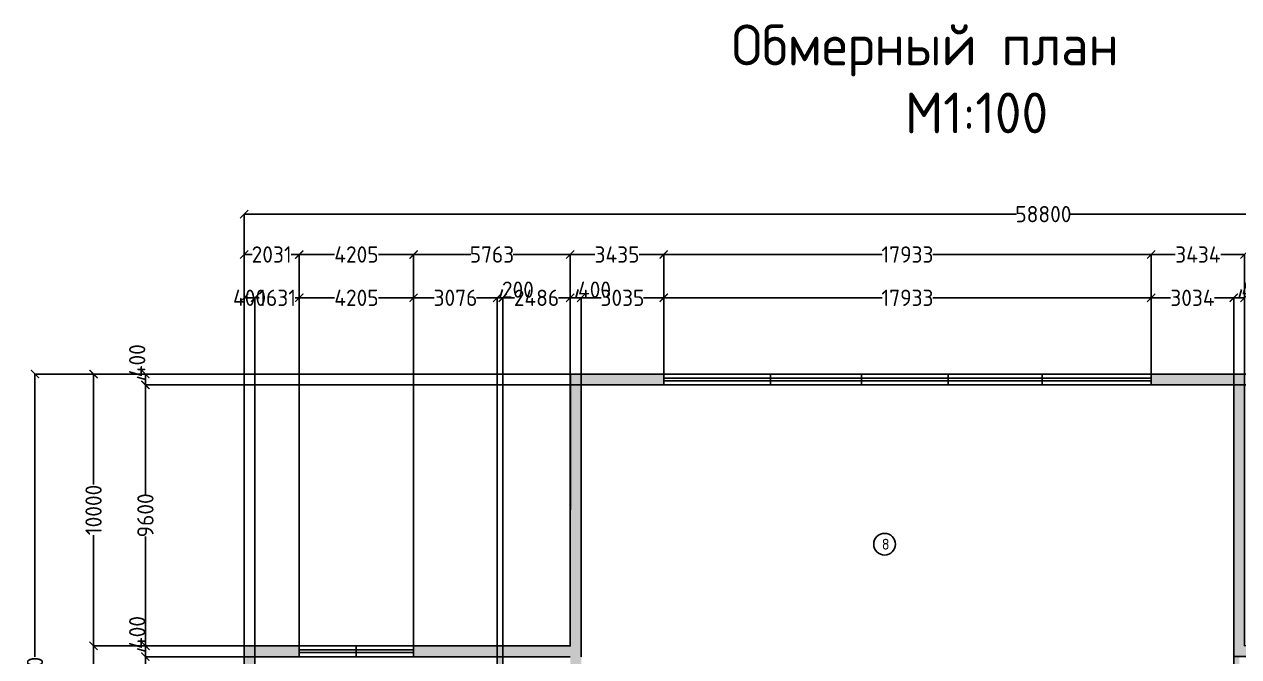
# Model space of a CAD drawing. Header units: millimetres. Extents: x 1 to 862718, y -200795 to 126771.
# Drawn here: x 243823 to 288492, y -55381 to -32113 of the extents above; entities that cross this region are included whole.
import ezdxf

# ---------------------------------------------------------------- set-up
doc = ezdxf.new("R2010")
doc.units = ezdxf.units.MM
doc.header["$MEASUREMENT"] = 0
doc.styles.get("Standard").update_dxf_attribs({"font": 'GOST Common.ttf'})
doc.dimstyles.new('GOST', dxfattribs={"dimtxt": 600, "dimasz": 300, "dimexe": 0.18, "dimexo": 0.0625, "dimgap": 0.09, "dimtad": 0, "dimdec": 0, "dimzin": 0, "dimdsep": 46, "dimtxsty": 'Standard', "dimblk": 'ARCHTICK', "dimcen": 0.09, "dimadec": 0, "dimazin": 0, "dimtfac": 1, "dimtdec": 0, "dimtofl": 0, "dimtmove": 0, "dimatfit": 3, "dimldrblk": 'ARCHTICK', "dimfxl": 1, "dimtolj": 1, "dimtzin": 0, "dimarcsym": 0})

# ---------------------------------------------------------------- blocks, each defined once
blk = doc.blocks.new('_ArchTick')
at = {"color": 0, "linetype": 'ByBlock', "const_width": 0.15}
blk.add_lwpolyline([(-0.5, -0.5), (0.5, 0.5)], dxfattribs=at)
blk = doc.blocks.new('*D9')
at = {"color": 0, "lineweight": -2, "transparency": 16777216}
for p, q in [((251908, -54980), (251908, -42176)), ((251908, -42176), (252308, -42176)), ((252308, -55380), (252308, -42176))]:
    blk.add_line(p, q, dxfattribs=at)
at = {"layer": 'Defpoints', "color": 0, "transparency": 16777216}
for p in [(252308, -42176), (251908, -54980), (252308, -55381)]:
    blk.add_point(p, dxfattribs=at)
at = {"color": 0, "lineweight": -2, "transparency": 16777216, "xscale": 300, "yscale": 300, "zscale": 300, "rotation": 180}
blk.add_blockref('_ArchTick', (251908, -42176), dxfattribs=at)
at = {"color": 0, "lineweight": -2, "transparency": 16777216, "xscale": 300, "yscale": 300, "zscale": 300}
blk.add_blockref('_ArchTick', (252308, -42176), dxfattribs=at)
at = {"color": 0, "transparency": 16777216, "insert": (252108, -42176), "char_height": 600, "attachment_point": 5}
blk.add_mtext('\\A1;400', dxfattribs=at)
blk = doc.blocks.new('*D10')
at = {"color": 0, "lineweight": -2, "transparency": 16777216}
for p, q in [((252308, -55380), (252308, -42176)), ((252308, -42176), (252463, -42176)), ((253939, -42176), (253783, -42176)), ((253939, -54980), (253939, -42176))]:
    blk.add_line(p, q, dxfattribs=at)
at = {"layer": 'Defpoints', "color": 0, "transparency": 16777216}
for p in [(253939, -42176), (252308, -55381), (253939, -54981)]:
    blk.add_point(p, dxfattribs=at)
at = {"color": 0, "lineweight": -2, "transparency": 16777216, "xscale": 300, "yscale": 300, "zscale": 300, "rotation": 180}
blk.add_blockref('_ArchTick', (252308, -42176), dxfattribs=at)
at = {"color": 0, "lineweight": -2, "transparency": 16777216, "xscale": 300, "yscale": 300, "zscale": 300}
blk.add_blockref('_ArchTick', (253939, -42176), dxfattribs=at)
at = {"color": 0, "transparency": 16777216, "insert": (253123, -42176), "char_height": 600, "attachment_point": 5}
blk.add_mtext('\\A1;1631', dxfattribs=at)
blk = doc.blocks.new('*D11')
at = {"color": 0, "lineweight": -2, "transparency": 16777216}
for p, q in [((253939, -54980), (253939, -42176)), ((253939, -42176), (255231, -42176)), ((258144, -42176), (256851, -42176)), ((258144, -54980), (258144, -42176))]:
    blk.add_line(p, q, dxfattribs=at)
at = {"layer": 'Defpoints', "color": 0, "transparency": 16777216}
for p in [(258144, -42176), (253939, -54981), (258144, -54981)]:
    blk.add_point(p, dxfattribs=at)
at = {"color": 0, "lineweight": -2, "transparency": 16777216, "xscale": 300, "yscale": 300, "zscale": 300, "rotation": 180}
blk.add_blockref('_ArchTick', (253939, -42176), dxfattribs=at)
at = {"color": 0, "lineweight": -2, "transparency": 16777216, "xscale": 300, "yscale": 300, "zscale": 300}
blk.add_blockref('_ArchTick', (258144, -42176), dxfattribs=at)
at = {"color": 0, "transparency": 16777216, "insert": (256041, -42176), "char_height": 600, "attachment_point": 5}
blk.add_mtext('\\A1;4205', dxfattribs=at)
blk = doc.blocks.new('*D12')
at = {"color": 0, "lineweight": -2, "transparency": 16777216}
for p, q in [((258144, -54980), (258144, -42176)), ((258144, -42176), (258902, -42176)), ((261220, -42176), (260462, -42176)), ((261220, -55380), (261220, -42176))]:
    blk.add_line(p, q, dxfattribs=at)
at = {"layer": 'Defpoints', "color": 0, "transparency": 16777216}
for p in [(261220, -42176), (258144, -54981), (261220, -55381)]:
    blk.add_point(p, dxfattribs=at)
at = {"color": 0, "lineweight": -2, "transparency": 16777216, "xscale": 300, "yscale": 300, "zscale": 300, "rotation": 180}
blk.add_blockref('_ArchTick', (258144, -42176), dxfattribs=at)
at = {"color": 0, "lineweight": -2, "transparency": 16777216, "xscale": 300, "yscale": 300, "zscale": 300}
blk.add_blockref('_ArchTick', (261220, -42176), dxfattribs=at)
at = {"color": 0, "transparency": 16777216, "insert": (259682, -42176), "char_height": 600, "attachment_point": 5}
blk.add_mtext('\\A1;3076', dxfattribs=at)
blk = doc.blocks.new('*D13')
at = {"color": 0, "lineweight": -2, "transparency": 16777216}
for p, q in [((261320, -42176), (261410, -41876)), ((261410, -41876), (261410, -41876)), ((261220, -55380), (261220, -42176)), ((261220, -42176), (261420, -42176)), ((261420, -55380), (261420, -42176))]:
    blk.add_line(p, q, dxfattribs=at)
at = {"layer": 'Defpoints', "color": 0, "transparency": 16777216}
for p in [(261420, -42176), (261220, -55381), (261420, -55381)]:
    blk.add_point(p, dxfattribs=at)
at = {"color": 0, "lineweight": -2, "transparency": 16777216, "xscale": 300, "yscale": 300, "zscale": 300, "rotation": 180}
blk.add_blockref('_ArchTick', (261220, -42176), dxfattribs=at)
at = {"color": 0, "lineweight": -2, "transparency": 16777216, "xscale": 300, "yscale": 300, "zscale": 300}
blk.add_blockref('_ArchTick', (261420, -42176), dxfattribs=at)
at = {"color": 0, "transparency": 16777216, "insert": (261980, -41876), "char_height": 600, "attachment_point": 5}
blk.add_mtext('\\A1;200', dxfattribs=at)
blk = doc.blocks.new('*D14')
at = {"color": 0, "lineweight": -2, "transparency": 16777216}
for p, q in [((261420, -55380), (261420, -42176)), ((261420, -42176), (261853, -42176)), ((263906, -42176), (263473, -42176)), ((263906, -54980), (263906, -42176))]:
    blk.add_line(p, q, dxfattribs=at)
at = {"layer": 'Defpoints', "color": 0, "transparency": 16777216}
for p in [(263906, -42176), (261420, -55381), (263906, -54981)]:
    blk.add_point(p, dxfattribs=at)
at = {"color": 0, "lineweight": -2, "transparency": 16777216, "xscale": 300, "yscale": 300, "zscale": 300, "rotation": 180}
blk.add_blockref('_ArchTick', (261420, -42176), dxfattribs=at)
at = {"color": 0, "lineweight": -2, "transparency": 16777216, "xscale": 300, "yscale": 300, "zscale": 300}
blk.add_blockref('_ArchTick', (263906, -42176), dxfattribs=at)
at = {"color": 0, "transparency": 16777216, "insert": (262663, -42176), "char_height": 600, "attachment_point": 5}
blk.add_mtext('\\A1;2486', dxfattribs=at)
blk = doc.blocks.new('*D15')
at = {"color": 0, "lineweight": -2, "transparency": 16777216}
for p, q in [((264106, -42176), (264196, -41876)), ((264196, -41876), (264197, -41876)), ((263906, -54980), (263906, -42176)), ((263906, -42176), (264306, -42176)), ((264306, -54980), (264306, -42176))]:
    blk.add_line(p, q, dxfattribs=at)
at = {"layer": 'Defpoints', "color": 0, "transparency": 16777216}
for p in [(264306, -42176), (263906, -54981), (264306, -54981)]:
    blk.add_point(p, dxfattribs=at)
at = {"color": 0, "lineweight": -2, "transparency": 16777216, "xscale": 300, "yscale": 300, "zscale": 300, "rotation": 180}
blk.add_blockref('_ArchTick', (263906, -42176), dxfattribs=at)
at = {"color": 0, "lineweight": -2, "transparency": 16777216, "xscale": 300, "yscale": 300, "zscale": 300}
blk.add_blockref('_ArchTick', (264306, -42176), dxfattribs=at)
at = {"color": 0, "transparency": 16777216, "insert": (264797, -41876), "char_height": 600, "attachment_point": 5}
blk.add_mtext('\\A1;400', dxfattribs=at)
blk = doc.blocks.new('*D16')
at = {"color": 0, "lineweight": -2, "transparency": 16777216}
for p, q in [((264306, -54980), (264306, -42176)), ((264306, -42176), (265044, -42176)), ((267341, -42176), (266604, -42176)), ((267341, -44980), (267341, -42176))]:
    blk.add_line(p, q, dxfattribs=at)
at = {"layer": 'Defpoints', "color": 0, "transparency": 16777216}
for p in [(267341, -42176), (267341, -44980), (264306, -54981)]:
    blk.add_point(p, dxfattribs=at)
at = {"color": 0, "lineweight": -2, "transparency": 16777216, "xscale": 300, "yscale": 300, "zscale": 300, "rotation": 180}
blk.add_blockref('_ArchTick', (264306, -42176), dxfattribs=at)
at = {"color": 0, "lineweight": -2, "transparency": 16777216, "xscale": 300, "yscale": 300, "zscale": 300}
blk.add_blockref('_ArchTick', (267341, -42176), dxfattribs=at)
at = {"color": 0, "transparency": 16777216, "insert": (265824, -42176), "char_height": 600, "attachment_point": 5}
blk.add_mtext('\\A1;3035', dxfattribs=at)
blk = doc.blocks.new('*D17')
at = {"color": 0, "lineweight": -2, "transparency": 16777216}
for p, q in [((267341, -44980.4375), (267341, -42175.82)), ((267341, -42176), (275377.16, -42176)), ((285273.5, -42176), (277237.34, -42176)), ((285273.5, -44980.4375), (285273.5, -42175.82))]:
    blk.add_line(p, q, dxfattribs=at)
at = {"layer": 'Defpoints', "color": 0, "transparency": 16777216}
for p in [(285273.5, -42176), (267341, -44980.5), (285273.5, -44980.5)]:
    blk.add_point(p, dxfattribs=at)
at = {"color": 0, "lineweight": -2, "transparency": 16777216, "xscale": 300, "yscale": 300, "zscale": 300, "rotation": 180}
blk.add_blockref('_ArchTick', (267341, -42176), dxfattribs=at)
at = {"color": 0, "lineweight": -2, "transparency": 16777216, "xscale": 300, "yscale": 300, "zscale": 300}
blk.add_blockref('_ArchTick', (285273.5, -42176), dxfattribs=at)
at = {"color": 0, "transparency": 16777216, "insert": (276307.25, -42176), "char_height": 600, "attachment_point": 5}
blk.add_mtext('\\A1;17933', dxfattribs=at)
blk = doc.blocks.new('*D18')
at = {"color": 0, "lineweight": -2, "transparency": 16777216}
for p, q in [((285273.5, -44980.4375), (285273.5, -42175.82)), ((285273.5, -42176), (285980.41, -42176)), ((288307.5, -42176), (287600.59, -42176)), ((288307.5, -45380.4375), (288307.5, -42175.82))]:
    blk.add_line(p, q, dxfattribs=at)
at = {"layer": 'Defpoints', "color": 0, "transparency": 16777216}
for p in [(288307.5, -42176), (285273.5, -44980.5), (288307.5, -45380.5)]:
    blk.add_point(p, dxfattribs=at)
at = {"color": 0, "lineweight": -2, "transparency": 16777216, "xscale": 300, "yscale": 300, "zscale": 300, "rotation": 180}
blk.add_blockref('_ArchTick', (285273.5, -42176), dxfattribs=at)
at = {"color": 0, "lineweight": -2, "transparency": 16777216, "xscale": 300, "yscale": 300, "zscale": 300}
blk.add_blockref('_ArchTick', (288307.5, -42176), dxfattribs=at)
at = {"color": 0, "transparency": 16777216, "insert": (286790.5, -42176), "char_height": 600, "attachment_point": 5}
blk.add_mtext('\\A1;3034', dxfattribs=at)
blk = doc.blocks.new('*D19')
at = {"color": 0, "lineweight": -2, "transparency": 16777216}
for p, q in [((288508, -42176), (288598, -41876)), ((288598, -41876), (288598, -41876)), ((288308, -45380), (288308, -42176)), ((288308, -42176), (288708, -42176)), ((288708, -45380), (288708, -42176))]:
    blk.add_line(p, q, dxfattribs=at)
at = {"layer": 'Defpoints', "color": 0, "transparency": 16777216}
for p in [(288708, -42176), (288308, -45380), (288708, -45380)]:
    blk.add_point(p, dxfattribs=at)
at = {"color": 0, "lineweight": -2, "transparency": 16777216, "xscale": 300, "yscale": 300, "zscale": 300, "rotation": 180}
blk.add_blockref('_ArchTick', (288308, -42176), dxfattribs=at)
at = {"color": 0, "lineweight": -2, "transparency": 16777216, "xscale": 300, "yscale": 300, "zscale": 300}
blk.add_blockref('_ArchTick', (288708, -42176), dxfattribs=at)
at = {"color": 0, "transparency": 16777216, "insert": (289198, -41876), "char_height": 600, "attachment_point": 5}
blk.add_mtext('\\A1;400', dxfattribs=at)
blk = doc.blocks.new('*D32')
at = {"color": 0, "lineweight": -2, "transparency": 16777216}
for p, q in [((251908, -54980), (251908, -40583)), ((251908, -40583), (252203, -40583)), ((253939, -40583), (253643, -40583)), ((253939, -54980), (253939, -40583))]:
    blk.add_line(p, q, dxfattribs=at)
at = {"layer": 'Defpoints', "color": 0, "transparency": 16777216}
for p in [(253939, -40583), (251908, -54980), (253939, -54980)]:
    blk.add_point(p, dxfattribs=at)
at = {"color": 0, "lineweight": -2, "transparency": 16777216, "xscale": 300, "yscale": 300, "zscale": 300, "rotation": 180}
blk.add_blockref('_ArchTick', (251908, -40583), dxfattribs=at)
at = {"color": 0, "lineweight": -2, "transparency": 16777216, "xscale": 300, "yscale": 300, "zscale": 300}
blk.add_blockref('_ArchTick', (253939, -40583), dxfattribs=at)
at = {"color": 0, "transparency": 16777216, "insert": (252923, -40583), "char_height": 600, "attachment_point": 5}
blk.add_mtext('\\A1;2031', dxfattribs=at)
blk = doc.blocks.new('*D33')
at = {"color": 0, "lineweight": -2, "transparency": 16777216}
for p, q in [((253939, -54980), (253939, -40583)), ((253939, -40583), (255231, -40583)), ((258144, -40583), (256851, -40583)), ((258144, -54980), (258144, -40583))]:
    blk.add_line(p, q, dxfattribs=at)
at = {"layer": 'Defpoints', "color": 0, "transparency": 16777216}
for p in [(258144, -40583), (253939, -54981), (258144, -54981)]:
    blk.add_point(p, dxfattribs=at)
at = {"color": 0, "lineweight": -2, "transparency": 16777216, "xscale": 300, "yscale": 300, "zscale": 300, "rotation": 180}
blk.add_blockref('_ArchTick', (253939, -40583), dxfattribs=at)
at = {"color": 0, "lineweight": -2, "transparency": 16777216, "xscale": 300, "yscale": 300, "zscale": 300}
blk.add_blockref('_ArchTick', (258144, -40583), dxfattribs=at)
at = {"color": 0, "transparency": 16777216, "insert": (256041, -40583), "char_height": 600, "attachment_point": 5}
blk.add_mtext('\\A1;4205', dxfattribs=at)
blk = doc.blocks.new('*D34')
at = {"color": 0, "lineweight": -2, "transparency": 16777216}
for p, q in [((258144, -54980), (258144, -40583)), ((258144, -40583), (260245, -40583)), ((263906, -40583), (261805, -40583)), ((263906, -54980), (263906, -40583))]:
    blk.add_line(p, q, dxfattribs=at)
at = {"layer": 'Defpoints', "color": 0, "transparency": 16777216}
for p in [(263906, -40583), (258144, -54981), (263906, -54981)]:
    blk.add_point(p, dxfattribs=at)
at = {"color": 0, "lineweight": -2, "transparency": 16777216, "xscale": 300, "yscale": 300, "zscale": 300, "rotation": 180}
blk.add_blockref('_ArchTick', (258144, -40583), dxfattribs=at)
at = {"color": 0, "lineweight": -2, "transparency": 16777216, "xscale": 300, "yscale": 300, "zscale": 300}
blk.add_blockref('_ArchTick', (263906, -40583), dxfattribs=at)
at = {"color": 0, "transparency": 16777216, "insert": (261025, -40583), "char_height": 600, "attachment_point": 5}
blk.add_mtext('\\A1;5763', dxfattribs=at)
blk = doc.blocks.new('*D35')
at = {"color": 0, "lineweight": -2, "transparency": 16777216}
for p, q in [((263906, -54980), (263906, -40583)), ((263906, -40583), (264814, -40583)), ((267341, -40583), (266434, -40583)), ((267341, -44980), (267341, -40583))]:
    blk.add_line(p, q, dxfattribs=at)
at = {"layer": 'Defpoints', "color": 0, "transparency": 16777216}
for p in [(267341, -40583), (267341, -44980), (263906, -54981)]:
    blk.add_point(p, dxfattribs=at)
at = {"color": 0, "lineweight": -2, "transparency": 16777216, "xscale": 300, "yscale": 300, "zscale": 300, "rotation": 180}
blk.add_blockref('_ArchTick', (263906, -40583), dxfattribs=at)
at = {"color": 0, "lineweight": -2, "transparency": 16777216, "xscale": 300, "yscale": 300, "zscale": 300}
blk.add_blockref('_ArchTick', (267341, -40583), dxfattribs=at)
at = {"color": 0, "transparency": 16777216, "insert": (265624, -40583), "char_height": 600, "attachment_point": 5}
blk.add_mtext('\\A1;3435', dxfattribs=at)
blk = doc.blocks.new('*D36')
at = {"color": 0, "lineweight": -2, "transparency": 16777216}
for p, q in [((267341, -44980.4375), (267341, -40582.82)), ((267341, -40583), (275377.16, -40583)), ((285273.5, -40583), (277237.34, -40583)), ((285273.5, -44980.4375), (285273.5, -40582.82))]:
    blk.add_line(p, q, dxfattribs=at)
at = {"layer": 'Defpoints', "color": 0, "transparency": 16777216}
for p in [(285273.5, -40583), (267341, -44980.5), (285273.5, -44980.5)]:
    blk.add_point(p, dxfattribs=at)
at = {"color": 0, "lineweight": -2, "transparency": 16777216, "xscale": 300, "yscale": 300, "zscale": 300, "rotation": 180}
blk.add_blockref('_ArchTick', (267341, -40583), dxfattribs=at)
at = {"color": 0, "lineweight": -2, "transparency": 16777216, "xscale": 300, "yscale": 300, "zscale": 300}
blk.add_blockref('_ArchTick', (285273.5, -40583), dxfattribs=at)
at = {"color": 0, "transparency": 16777216, "insert": (276307.25, -40583), "char_height": 600, "attachment_point": 5}
blk.add_mtext('\\A1;17933', dxfattribs=at)
blk = doc.blocks.new('*D37')
at = {"color": 0, "lineweight": -2, "transparency": 16777216}
for p, q in [((285274, -44980), (285274, -40583)), ((285274, -40583), (286150, -40583)), ((288707, -40583), (287831, -40583)), ((288707, -44980), (288707, -40583))]:
    blk.add_line(p, q, dxfattribs=at)
at = {"layer": 'Defpoints', "color": 0, "transparency": 16777216}
for p in [(288707, -40583), (285274, -44980), (288707, -44980)]:
    blk.add_point(p, dxfattribs=at)
at = {"color": 0, "lineweight": -2, "transparency": 16777216, "xscale": 300, "yscale": 300, "zscale": 300, "rotation": 180}
blk.add_blockref('_ArchTick', (285274, -40583), dxfattribs=at)
at = {"color": 0, "lineweight": -2, "transparency": 16777216, "xscale": 300, "yscale": 300, "zscale": 300}
blk.add_blockref('_ArchTick', (288707, -40583), dxfattribs=at)
at = {"color": 0, "transparency": 16777216, "insert": (286990, -40583), "char_height": 600, "attachment_point": 5}
blk.add_mtext('\\A1;3434', dxfattribs=at)
blk = doc.blocks.new('*D43')
at = {"color": 0, "lineweight": -2, "transparency": 16777216}
for p, q in [((251908, -54980), (251908, -39097)), ((251908, -39098), (280317, -39098)), ((310708, -39098), (282298, -39098)), ((310708, -54980), (310708, -39097))]:
    blk.add_line(p, q, dxfattribs=at)
at = {"layer": 'Defpoints', "color": 0, "transparency": 16777216}
for p in [(310708, -39098), (251908, -54980), (310708, -54980)]:
    blk.add_point(p, dxfattribs=at)
at = {"color": 0, "lineweight": -2, "transparency": 16777216, "xscale": 300, "yscale": 300, "zscale": 300, "rotation": 180}
blk.add_blockref('_ArchTick', (251908, -39098), dxfattribs=at)
at = {"color": 0, "lineweight": -2, "transparency": 16777216, "xscale": 300, "yscale": 300, "zscale": 300}
blk.add_blockref('_ArchTick', (310708, -39098), dxfattribs=at)
at = {"color": 0, "transparency": 16777216, "insert": (281308, -39098), "char_height": 600, "attachment_point": 5}
blk.add_mtext('\\A1;58800', dxfattribs=at)
blk = doc.blocks.new('*D51')
at = {"color": 0, "lineweight": -2, "transparency": 16777216}
for p, q in [((288308, -45381), (313868, -45381)), ((313868, -45381), (313868, -49397)), ((313868, -54974), (313868, -50957)), ((310308, -54974), (313868, -54974))]:
    blk.add_line(p, q, dxfattribs=at)
at = {"layer": 'Defpoints', "color": 0, "transparency": 16777216}
for p in [(288308, -45381), (313868, -45381), (310308, -54974)]:
    blk.add_point(p, dxfattribs=at)
at = {"color": 0, "lineweight": -2, "transparency": 16777216, "xscale": 300, "yscale": 300, "zscale": 300}
for p, rotation in [((313868, -45381), 90), ((313868, -54974), 270)]:
    blk.add_blockref('_ArchTick', p, dxfattribs=dict(at, rotation=rotation))
at = {"color": 0, "transparency": 16777216, "insert": (313868, -50177), "char_height": 600, "attachment_point": 5, "rotation": 90}
blk.add_mtext('\\A1;9593', dxfattribs=at)
blk = doc.blocks.new('*D52')
at = {"color": 0, "lineweight": -2, "transparency": 16777216}
for p, q in [((288708, -44981), (313868, -44981)), ((313868, -45181), (314768, -44910)), ((313868, -45381), (313868, -44981)), ((314768, -44910), (314768, -44910)), ((288308, -45381), (313868, -45381))]:
    blk.add_line(p, q, dxfattribs=at)
at = {"layer": 'Defpoints', "color": 0, "transparency": 16777216}
for p in [(288707, -44981), (313868, -44981), (288308, -45381)]:
    blk.add_point(p, dxfattribs=at)
at = {"color": 0, "lineweight": -2, "transparency": 16777216, "xscale": 300, "yscale": 300, "zscale": 300}
for p, rotation in [((313868, -44981), 90), ((313868, -45381), 270)]:
    blk.add_blockref('_ArchTick', p, dxfattribs=dict(at, rotation=rotation))
at = {"color": 0, "transparency": 16777216, "insert": (314768, -44310), "char_height": 600, "attachment_point": 5, "rotation": 90}
blk.add_mtext('\\A1;400', dxfattribs=at)
blk = doc.blocks.new('*D63')
at = {"color": 0, "lineweight": -2, "transparency": 16777216}
for p, q in [((252307, -55381), (248277, -55381)), ((248278, -55381), (248278, -56062)), ((248278, -58303), (248278, -57622)), ((252307, -58303), (248277, -58303))]:
    blk.add_line(p, q, dxfattribs=at)
at = {"layer": 'Defpoints', "color": 0, "transparency": 16777216}
for p in [(248278, -55381), (252308, -55381), (252308, -58303)]:
    blk.add_point(p, dxfattribs=at)
at = {"color": 0, "lineweight": -2, "transparency": 16777216, "xscale": 300, "yscale": 300, "zscale": 300}
for p, rotation in [((248278, -55381), 90), ((248278, -58303), 270)]:
    blk.add_blockref('_ArchTick', p, dxfattribs=dict(at, rotation=rotation))
at = {"color": 0, "transparency": 16777216, "insert": (248278, -56842), "char_height": 600, "attachment_point": 5, "rotation": 90}
blk.add_mtext('\\A1;2922', dxfattribs=at)
blk = doc.blocks.new('*D64')
at = {"color": 0, "lineweight": -2, "transparency": 16777216}
for p, q in [((248278, -55180), (247977, -55090)), ((247977, -55090), (247977, -55090)), ((251907, -54980), (248277, -54980)), ((252307, -55381), (248277, -55381)), ((248278, -55381), (248278, -54980))]:
    blk.add_line(p, q, dxfattribs=at)
at = {"layer": 'Defpoints', "color": 0, "transparency": 16777216}
for p in [(248278, -54980), (251908, -54980), (252308, -55381)]:
    blk.add_point(p, dxfattribs=at)
at = {"color": 0, "lineweight": -2, "transparency": 16777216, "xscale": 300, "yscale": 300, "zscale": 300}
for p, rotation in [((248278, -54980), 90), ((248278, -55381), 270)]:
    blk.add_blockref('_ArchTick', p, dxfattribs=dict(at, rotation=rotation))
at = {"color": 0, "transparency": 16777216, "insert": (247977, -54490), "char_height": 600, "attachment_point": 5, "rotation": 90}
blk.add_mtext('\\A1;400', dxfattribs=at)
blk = doc.blocks.new('*D65')
at = {"color": 0, "lineweight": -2, "transparency": 16777216}
for p, q in [((264307, -45381), (248277, -45381)), ((248278, -45381), (248278, -49400)), ((248278, -54980), (248278, -50961)), ((251907, -54980), (248277, -54980))]:
    blk.add_line(p, q, dxfattribs=at)
at = {"layer": 'Defpoints', "color": 0, "transparency": 16777216}
for p in [(248278, -45381), (264308, -45381), (251908, -54980)]:
    blk.add_point(p, dxfattribs=at)
at = {"color": 0, "lineweight": -2, "transparency": 16777216, "xscale": 300, "yscale": 300, "zscale": 300}
for p, rotation in [((248278, -45381), 90), ((248278, -54980), 270)]:
    blk.add_blockref('_ArchTick', p, dxfattribs=dict(at, rotation=rotation))
at = {"color": 0, "transparency": 16777216, "insert": (248278, -50180), "char_height": 600, "attachment_point": 5, "rotation": 90}
blk.add_mtext('\\A1;9600', dxfattribs=at)
blk = doc.blocks.new('*D66')
at = {"color": 0, "lineweight": -2, "transparency": 16777216}
for p, q in [((248278, -45181), (247977, -45090)), ((247977, -45090), (247977, -45090)), ((263907, -44981), (248277, -44981)), ((248278, -45381), (248278, -44981)), ((264307, -45381), (248277, -45381))]:
    blk.add_line(p, q, dxfattribs=at)
at = {"layer": 'Defpoints', "color": 0, "transparency": 16777216}
for p in [(248278, -44981), (263908, -44981), (264308, -45381)]:
    blk.add_point(p, dxfattribs=at)
at = {"color": 0, "lineweight": -2, "transparency": 16777216, "xscale": 300, "yscale": 300, "zscale": 300}
for p, rotation in [((248278, -44981), 90), ((248278, -45381), 270)]:
    blk.add_blockref('_ArchTick', p, dxfattribs=dict(at, rotation=rotation))
at = {"color": 0, "transparency": 16777216, "insert": (247977, -44490), "char_height": 600, "attachment_point": 5, "rotation": 90}
blk.add_mtext('\\A1;400', dxfattribs=at)
blk = doc.blocks.new('*D67')
at = {"color": 0, "lineweight": -2, "transparency": 16777216}
for p, q in [((251907, -54980), (246371, -54980)), ((246372, -54980), (246372, -60450)), ((246372, -67781), (246372, -62311)), ((251907, -67781), (246371, -67781))]:
    blk.add_line(p, q, dxfattribs=at)
at = {"layer": 'Defpoints', "color": 0, "transparency": 16777216}
for p in [(246372, -54980), (251908, -54980), (251908, -67781)]:
    blk.add_point(p, dxfattribs=at)
at = {"color": 0, "lineweight": -2, "transparency": 16777216, "xscale": 300, "yscale": 300, "zscale": 300}
for p, rotation in [((246372, -54980), 90), ((246372, -67781), 270)]:
    blk.add_blockref('_ArchTick', p, dxfattribs=dict(at, rotation=rotation))
at = {"color": 0, "transparency": 16777216, "insert": (246372, -61380), "char_height": 600, "attachment_point": 5, "rotation": 90}
blk.add_mtext('\\A1;12800', dxfattribs=at)
blk = doc.blocks.new('*D68')
at = {"color": 0, "lineweight": -2, "transparency": 16777216}
for p, q in [((263907, -44981), (246371, -44981)), ((246371, -44981), (246371, -49050)), ((246371, -54980), (246371, -50911)), ((251907, -54980), (246371, -54980))]:
    blk.add_line(p, q, dxfattribs=at)
at = {"layer": 'Defpoints', "color": 0, "transparency": 16777216}
for p in [(246371, -44981), (263908, -44981), (251908, -54980)]:
    blk.add_point(p, dxfattribs=at)
at = {"color": 0, "lineweight": -2, "transparency": 16777216, "xscale": 300, "yscale": 300, "zscale": 300}
for p, rotation in [((246371, -44981), 90), ((246371, -54980), 270)]:
    blk.add_blockref('_ArchTick', p, dxfattribs=dict(at, rotation=rotation))
at = {"color": 0, "transparency": 16777216, "insert": (246371, -49980), "char_height": 600, "attachment_point": 5, "rotation": 90}
blk.add_mtext('\\A1;10000', dxfattribs=at)
blk = doc.blocks.new('*D69')
at = {"color": 0, "lineweight": -2, "transparency": 16777216}
for p, q in [((251856.4375, -44980.5), (244216.32, -44980.5)), ((244216.5, -44980.5), (244216.5, -55390.41)), ((244216.5, -67780.5), (244216.5, -57370.59)), ((251907.4375, -67780.5), (244216.32, -67780.5))]:
    blk.add_line(p, q, dxfattribs=at)
at = {"layer": 'Defpoints', "color": 0, "transparency": 16777216}
for p in [(244216.5, -44980.5), (251856.5, -44980.5), (251907.5, -67780.5)]:
    blk.add_point(p, dxfattribs=at)
at = {"color": 0, "lineweight": -2, "transparency": 16777216, "xscale": 300, "yscale": 300, "zscale": 300}
for p, rotation in [((244216.5, -44980.5), 90), ((244216.5, -67780.5), 270)]:
    blk.add_blockref('_ArchTick', p, dxfattribs=dict(at, rotation=rotation))
at = {"color": 0, "transparency": 16777216, "insert": (244216.5, -56380.5), "char_height": 600, "attachment_point": 5, "rotation": 90}
blk.add_mtext('\\A1;22800', dxfattribs=at)

msp = doc.modelspace()

# ---------------------------------------------------------------- hatches: boundary and pattern name
at = {"true_color": 0x636466}
h = msp.add_hatch(color=251, dxfattribs=at)
h.dxf.hatch_style = 1
h.paths.add_polyline_path([(299231.5, -57667), (296507.5, -57667), (293751.5, -57667), (293751.5, -58067), (299231.5, -58067)], flags=17)
h.paths.add_polyline_path([(296507.5, -60993.2), (296307.5, -60993.2), (296307.5, -67380.5), (296507.5, -67380.5)], flags=17)
h.paths.add_polyline_path([(300507.5, -60993.2), (300307.5, -60993.2), (300307.5, -67380.5), (300507.5, -67380.5)], flags=17)
h.paths.add_polyline_path([(304507.5, -64391.5), (304309.1, -64391.5), (304309.1, -67380.5), (304507.5, -67380.5)], flags=17)
h.paths.add_polyline_path([(302921, -60591), (302721, -60591), (302721, -64829.5), (304307.5, -64829.5), (304307.5, -64629.5), (302921, -64629.5)], flags=17)
h.paths.add_polyline_path([(310307.5, -62952.5), (304507.5, -62952.5), (304507.5, -63152.5), (307514, -63152.5), (310307.5, -63152.5)], flags=17)
h.paths.add_polyline_path([(304307.5, -57667), (301031.5, -57667), (301031.5, -58067), (304307.5, -58067)], flags=17)
h.paths.add_polyline_path([(304507.5, -55379.5), (304307.5, -55379.5), (304307.5, -57667), (304307.5, -58067), (304307.5, -58244.5), (304507.5, -58244.5)], flags=17)
h.paths.add_polyline_path([(310307.5, -59180.5), (304507.5, -59180.5), (304507.5, -59044.5), (304307.7, -59044.5), (304307.9, -59561.5), (304507.5, -59561.5), (304507.5, -59380.5), (310307.5, -59380.5)], flags=17)
h.paths.add_polyline_path([(299023.4, -60591), (293566.5, -60591), (293566.6, -60993.2), (296307.5, -60993.2), (299023.5, -60993.2)], flags=17)
h.paths.add_polyline_path([(300891.4, -60591), (299923.4, -60591), (299923.5, -60993.2), (300891.5, -60993.2)], flags=17)
h.paths.add_polyline_path([(302721, -60591), (301791.4, -60591), (301791.5, -60993.2), (302721, -60993.2)], flags=17)
h.paths.add_polyline_path([(292851.5, -57667), (292507.5, -57667), (292007.5, -57667), (292007.5, -58067), (292851.5, -58067)], flags=17)
h.paths.add_polyline_path([(292507.5, -55377.5), (292307.5, -55377.4), (292307.5, -57667), (292507.5, -57667)], flags=17)
h.paths.add_polyline_path([(296507.5, -55378.2), (296307.5, -55378.1), (296307.5, -57667), (296507.5, -57667)], flags=17)
h.paths.add_polyline_path([(291107.5, -57667), (288509.1, -57667), (288509.1, -58067), (291107.5, -58067)])
h.paths.add_polyline_path([(288509.1, -55376.8), (288309.1, -55376.8), (288309.1, -58067), (288509.1, -58067), (288509.1, -57667)])
h.paths.add_polyline_path([(288309.1, -56980.3), (276322.9, -56982.2), (276322.9, -57382.2), (288309.1, -57380.3)], flags=17)
h.paths.add_polyline_path([(274422.9, -59380.5), (264307.5, -59380.5), (264307.5, -59270.5), (263907.5, -59270.5), (263907.5, -63382.5), (268243, -67718.1), (271013.2, -70488.2), (269731.9, -71581.1), (270015.6, -71864.8), (271602.2, -70511.5), (268871.2, -67780.5), (271126.5, -67780.5), (271126.5, -67380.5), (268471.2, -67380.5), (264307.5, -63216.8), (264307.5, -59780.5), (274422.9, -59780.5)])
h.paths.add_polyline_path([(280531.1, -59380.5), (280331.1, -59380.5), (280331.1, -67380.5), (280531.1, -67380.5), (280531.1, -63977)])
h.paths.add_polyline_path([(280331.1, -59380.5), (276323, -59380.5), (276323, -59780.5), (280331.1, -59780.5)])
h.paths.add_polyline_path([(282950.5, -60591), (280531.1, -60591), (280531.1, -60993.2), (282950.5, -60993.2)])
h.paths.add_polyline_path([(284990.1, -60591), (283850.5, -60591), (283850.5, -60993.2), (284990.1, -60993.2)])
h.paths.add_polyline_path([(284520.1, -60993.2), (284320.1, -60993.2), (284320.1, -63777), (284320.1, -63977), (284320.1, -67380.5), (284520.1, -67380.5), (284520.1, -63977)])
h.paths.add_polyline_path([(291220, -60591), (285890.1, -60591), (285890.1, -60993.2), (288309.1, -60993.2), (291220, -60993.2)])
h.paths.add_polyline_path([(288509.1, -60993.2), (288309.1, -60993.2), (288309.1, -63777), (288131, -63777), (288131, -63977), (288309.1, -63977), (288309.1, -67380.5), (288509.1, -67380.5)])
h.paths.add_polyline_path([(287231, -63777), (284520.1, -63777), (284520.1, -63977), (287231, -63977)])
h.paths.add_polyline_path([(284320.1, -63777), (281590.5, -63777), (281590.6, -63977), (284320.1, -63977)])
h.paths.add_polyline_path([(280690.5, -63777), (280531.1, -63777), (280531.1, -63977), (280690.6, -63977)])
h.paths.add_polyline_path([(292507.5, -60993.2), (292307.5, -60993.2), (292307.5, -67380.5), (292507.5, -67380.5)], flags=17)
h.paths.add_polyline_path([(292666.5, -60591), (292119.9, -60591), (292120, -60993.2), (292307.5, -60993.2), (292666.6, -60993.2)], flags=17)
h.paths.add_polyline_path([(281151.3, -67380.5), (279121, -67380.5), (279121, -67780.5), (281151.3, -67780.5)])
h.paths.add_polyline_path([(289247.3, -67380.5), (288509.1, -67380.5), (283408.5, -67380.5), (283408.5, -67780.5), (289247.3, -67780.5)])
h.paths.add_polyline_path([(256791.8, -58503), (256591.8, -58503), (256591.8, -60199.5), (256791.8, -60199.5)], flags=17)
h.paths.add_polyline_path([(259904.5, -58303), (252307.5, -58303), (252307.5, -58503), (256591.8, -58503), (259904.5, -58503)], flags=17)
h.paths.add_polyline_path([(261420, -55380.5), (261220, -55380.5), (261220, -58303), (260804.5, -58303), (260804.5, -58503), (261420, -58503)], flags=17)
h.paths.add_polyline_path([(256791.8, -60999.5), (256591.8, -60999.5), (256591.8, -61262), (252307.5, -61262), (252307.5, -61462), (256591.8, -61462), (256591.8, -63158.5), (256791.8, -63158.5)], flags=17)
h.paths.add_polyline_path([(256791.8, -63958.5), (256591.8, -63958.5), (256591.8, -64221), (252307.5, -64221), (252307.5, -64421), (256591.8, -64421), (256591.8, -66318), (256791.8, -66318)], flags=17)
h.paths.add_polyline_path([(256791.8, -67118), (256591.8, -67118), (256591.8, -67380.5), (256791.8, -67380.5)], flags=17)
h.paths.add_polyline_path([(256791.8, -67580.5), (260604.5, -67580.5), (260781.7, -67757.8), (260923.2, -67616.3), (260687.3, -67380.5), (256591.8, -67380.5), (256591.8, -67380.5), (252307.5, -67380.5), (252307.5, -55380.5), (253939, -55380.5), (253939, -54980.5), (251907.5, -54980.5), (251907.5, -67780.5), (256426.1, -67780.5), (264885.8, -76240.2), (268653.9, -73026.3), (268370.1, -72742.6), (264907.4, -75696.1)])
h.paths.add_polyline_path([(264494.9, -71188.1), (261559.6, -68252.7), (261418.1, -68394.2), (266965, -73941), (267117.7, -73810.8)], flags=17)
h.paths.add_polyline_path([(265745.6, -70118), (265604.1, -69976.6), (264353.6, -71046.8), (264494.9, -71188.1)], flags=17)
h.paths.add_polyline_path([(268384.9, -67859.9), (268243, -67718.1), (266963.7, -68812.9), (267105.4, -68954.6)], flags=17)
h.paths.add_polyline_path([(307714, -63152.5), (307514, -63152.5), (307514, -66425), (307714, -66425)], flags=17)
h.paths.add_polyline_path([(307714, -67225), (307514, -67225), (307514, -67380.5), (307714, -67380.5)], flags=17)
h.paths.add_polyline_path([(304307.5, -63491.5), (304507.5, -63491.5), (304507.5, -62952.5), (304507.5, -60461.5), (304307.5, -60461.5)])
h.paths.add_polyline_path([(267341, -45380.5), (267341, -44980.5), (263907.6, -44980.5), (263906.2, -54980.5), (258143.5, -54980.5), (258143.5, -55380.5), (263907.5, -55380.5), (263907.5, -57470.5), (264307.2, -57470.5), (264307.2, -57384.1), (274422.9, -57382.5), (274422.9, -56982.5), (264307.5, -56984.1), (264307.5, -55380.5), (264307.5, -45380.5)])
h = msp.add_hatch(color=251, dxfattribs=at)
h.dxf.hatch_style = 1
h.paths.add_polyline_path([(289213.3, -54976.6), (288709, -54976.7), (288707.4, -44980.5), (285273.5, -44980.5), (285273.5, -45380.5), (288307.5, -45380.5), (288309.1, -55376.8), (289213.3, -55376.6)])
h.paths.add_polyline_path([(260513.7, -63546.7), (260993.7, -63546.7), (260993.7, -62664.9), (260513.7, -62664.9)], flags=9)
h.paths.add_polyline_path([(289873.5, -57031.7), (290633.5, -57031.7), (290633.5, -56149.9), (289873.5, -56149.9)], flags=9)
h.paths.add_polyline_path([(293762, -56990.7), (294562, -56990.7), (294562, -56108.9), (293762, -56108.9)], flags=9)
h.paths.add_polyline_path([(299700.5, -56941.2), (300460.5, -56941.2), (300460.5, -56059.4), (299700.5, -56059.4)], flags=9)
h.paths.add_polyline_path([(306929.5, -57690.2), (307689.5, -57690.2), (307689.5, -56808.4), (306929.5, -56808.4)], flags=9)
h.paths.add_polyline_path([(306884, -61657.7), (307564, -61657.7), (307564, -60775.9), (306884, -60775.9)], flags=9)
h.paths.add_polyline_path([(308622.5, -66058.7), (309382.5, -66058.7), (309382.5, -65176.9), (308622.5, -65176.9)], flags=9)
h.paths.add_polyline_path([(305501.5, -66122.2), (306181.5, -66122.2), (306181.5, -65240.4), (305501.5, -65240.4)], flags=9)
h.paths.add_polyline_path([(301801.5, -66382.7), (302481.5, -66382.7), (302481.5, -65500.9), (301801.5, -65500.9)], flags=9)
h.paths.add_polyline_path([(298054.5, -64935.2), (298734.5, -64935.2), (298734.5, -64053.4), (298054.5, -64053.4)], flags=9)
h.paths.add_polyline_path([(294025, -64812.2), (294705, -64812.2), (294705, -63930.4), (294025, -63930.4)], flags=9)
h.paths.add_polyline_path([(289926.5, -64752.7), (290606.5, -64752.7), (290606.5, -63870.9), (289926.5, -63870.9)], flags=9)
h.paths.add_polyline_path([(285917.5, -66125.7), (286637.5, -66125.7), (286637.5, -65243.9), (285917.5, -65243.9)], flags=9)
h.paths.add_polyline_path([(281953.5, -66021.7), (282633.5, -66021.7), (282633.5, -65139.9), (281953.5, -65139.9)], flags=9)
h.paths.add_polyline_path([(285925.5, -63018.2), (286605.5, -63018.2), (286605.5, -62136.4), (285925.5, -62136.4)], flags=9)
h.paths.add_polyline_path([(282004.5, -62923.2), (282604.5, -62923.2), (282604.5, -62041.4), (282004.5, -62041.4)], flags=9)
h.paths.add_polyline_path([(272287, -63964.2), (272967, -63964.2), (272967, -63082.4), (272287, -63082.4)], flags=9)
h.paths.add_polyline_path([(275321.5, -58971.2), (275801.5, -58971.2), (275801.5, -58089.4), (275321.5, -58089.4)], flags=9)
h.paths.add_polyline_path([(275222.5, -51662.2), (275702.5, -51662.2), (275702.5, -50780.4), (275222.5, -50780.4)], flags=9)
h.paths.add_polyline_path([(256395.5, -57282.7), (256875.5, -57282.7), (256875.5, -56400.9), (256395.5, -56400.9)], flags=9)
h.paths.add_polyline_path([(254088, -60283.2), (254568, -60283.2), (254568, -59401.4), (254088, -59401.4)], flags=9)
h.paths.add_polyline_path([(254068.5, -66344.7), (254548.5, -66344.7), (254548.5, -65462.9), (254068.5, -65462.9)], flags=9)
h.paths.add_polyline_path([(254017, -63388.2), (254537, -63388.2), (254537, -62506.4), (254017, -62506.4)], flags=9)
h.paths.add_polyline_path([(262285.5, -72064.2), (262765.5, -72064.2), (262765.5, -71182.4), (262285.5, -71182.4)], flags=9)
h.paths.add_polyline_path([(267526, -71419.2), (267926, -71419.2), (267926, -70537.4), (267526, -70537.4)], flags=9)

# ---------------------------------------------------------------- linework, layer by layer
at = {"color": 18, "true_color": 0x000000}
for p, q in [((267341, -44980.5), (267341, -45380.5)), ((271271.5, -44980.5), (271271.5, -45380.5)), ((274612.5, -44980.5), (274612.5, -45380.5)), ((277805.5, -44980.5), (277805.5, -45380.5)), ((281268, -44980.5), (281268, -45380.5)), ((285273.5, -45380.5), (285273.5, -44980.5)), ((253939, -54980.5), (253939, -55380.5)), ((256030.5, -55380.5), (256030.5, -54980.5)), ((258143.5, -54980.5), (258143.5, -55380.5)), ((261220, -58303), (261220, -55380.5)), ((261420, -58503), (261420, -55380.5)), ((288309.1, -55376.8), (288309.1, -58067))]:
    msp.add_line(p, q, dxfattribs=at)
at = {"color": 152, "true_color": 0x2776bb}
for p, q in [((267341, -45130.5), (285273.5, -45130.5)), ((267341, -45230.5), (285273.5, -45230.5)), ((253939, -55130.5), (258143.5, -55130.5)), ((253939, -55230.5), (258143.5, -55230.5))]:
    msp.add_line(p, q, dxfattribs=at)
at = {"color": 18, "true_color": 0x000000}
for points in [[(268871.2, -67780.5), (271602.2, -70511.5), (264885.8, -76240.2), (256426.1, -67780.5), (251907.5, -67780.5), (251907.5, -54980.5), (263906.2, -54980.5), (263907.6, -44980.5), (288707.4, -44980.5), (288709, -54976.7), (310707.5, -54973.6), (310707.5, -67780.5)], [(252307.5, -55380.5), (261220, -55380.5), (261220, -58303), (252307.5, -58303)]]:
    msp.add_lwpolyline(points, close=True, dxfattribs=at)
for points in [[(264306.2, -55380.5), (264307.5, -45380.5), (288307.5, -45380.5), (288309.1, -55376.8), (310307.5, -55373.6), (310307.5, -67380.5), (268471.2, -67380.5)], [(264306.2, -55380.5), (264307.5, -55380.5), (264307.5, -45380.5), (288307.5, -45380.5), (288308.9, -55376.8), (310307.5, -55380.5), (310307.5, -67380.5), (268471.2, -67380.5)], [(256591.8, -67380.5), (252307.5, -67380.5), (252307.5, -55380.5), (263907.5, -55380.5)], [(252307.5, -67380.5), (252307.5, -55380.5), (263907.5, -55380.5)]]:
    msp.add_lwpolyline(points, dxfattribs=at)
msp.add_circle((275467.9, -51241.4), 400, dxfattribs=at)

# ---------------------------------------------------------------- texts
at = {"insert": (269841.5, -32123), "char_height": 1500, "attachment_point": 1}
msp.add_mtext_dynamic_manual_height_columns('Обмерный план\\P       М1:100', width=15315.5, gutter_width=1, heights=[0], dxfattribs=at)
at = {"color": 18, "true_color": 0x000000, "insert": (275362.5, -51041), "char_height": 400, "attachment_point": 1}
msp.add_mtext_dynamic_manual_height_columns('8', width=400, gutter_width=1, heights=[0], dxfattribs=at)

# ---------------------------------------------------------------- dimensions: what is measured, and where the dimension line sits
at = {"color": 18, "true_color": 0x000000}
for base, p1, p2, picture, middle in [((310707.5, -39097.5), (251907.5, -54980.5), (310707.5, -54980.5), '*D43', (281307.5, -39097.5)), ((253938.9999998, -40583), (251907.5, -54980.4999932), (253938.9999998, -54980.4999932), '*D32', (252923.2499999, -40583))]:
    dim = msp.add_linear_dim(base=base, p1=p1, p2=p2, dimstyle='GOST', dxfattribs=at)
    dim.commit()
    dim.dimension.update_dxf_attribs({"geometry": picture, "text_midpoint": middle})
for base, p1, p2, picture, middle in [((258143.5000004, -40583), (253938.9999998, -54980.4999932), (258143.5000004, -54980.5000994), '*D33', (256041.2500001, -40583)), ((263906.2, -40583), (258143.5, -54980.5), (263906.2, -54980.5), '*D34', (261024.9, -40583)), ((267341, -40583), (263906.2, -54980.5), (267341, -44980.5), '*D35', (265623.6, -40583)), ((285273.5, -40583), (267341, -44980.5), (285273.5, -44980.5), '*D36', (276307.25, -40583)), ((288707.4, -40583), (285273.5, -44980.5), (288707.4, -44980.5), '*D37', (286990.5, -40583)), ((261420, -42176), (261220, -55380.5), (261420, -55380.5), '*D13', (261410.4, -41875.7)), ((264306.2, -42176), (263906.2, -54980.5), (264306.2, -54980.5), '*D15', (264196.6, -41875.7)), ((288707.5, -42176), (288307.5, -45380.5), (288707.5, -45380.5), '*D19', (288597.9, -41875.7)), ((253938.9999998, -42176), (252307.5, -55380.5), (253938.9999998, -54980.5000278), '*D10', (253123.2499999, -42176)), ((258143.5000004, -42176), (253938.9999998, -54980.5000278), (258143.5000004, -54980.5000994), '*D11', (256041.2500001, -42176)), ((261220, -42176), (258143.5000004, -54980.5000994), (261220, -55380.5001518), '*D12', (259681.7500002, -42176)), ((263906.2, -42176), (261420, -55380.5), (263906.2, -54980.5), '*D14', (262663.1, -42176)), ((267341, -42176), (264306.2, -54980.5), (267341, -44980.5), '*D16', (265823.6, -42176)), ((285273.5, -42176), (267341, -44980.5), (285273.5, -44980.5), '*D17', (276307.25, -42176)), ((288307.5, -42176), (285273.5, -44980.5), (288307.5, -45380.5), '*D18', (286790.5, -42176))]:
    dim = msp.add_linear_dim(base=base, p1=p1, p2=p2, dimstyle='GOST', override={"dimtmove": 1}, dxfattribs=at)
    dim.commit()
    dim.dimension.update_dxf_attribs({"geometry": picture, "text_midpoint": middle})
dim = msp.add_linear_dim(base=(252307.5, -42176.4), p1=(251907.5, -54980.5), p2=(252307.5, -55380.5), dimstyle='GOST', dxfattribs=at)
dim.commit()
dim.dimension.update_dxf_attribs({"geometry": '*D9', "text_midpoint": (252107.5, -42176.4), "dimtype": 160})
for base, p1, p2, picture, middle in [((313868, -44980.5), (288307.5, -45380.5), (288707.4, -44980.5), '*D52', (314768.3, -44910.1)), ((248277.5, -44980.5), (264307.5, -45380.5), (263907.6, -44980.5), '*D66', (247977.2, -45090.1)), ((246371.5, -44980.5), (251907.5, -54980.5), (263907.6, -44980.5), '*D68', (246371.5, -49980.5)), ((248277.5, -45380.5), (251907.5, -54980.5), (264307.5, -45380.5), '*D65', (248277.5, -50180.5)), ((313868, -45380.5), (310307.5, -54973.6), (288307.5, -45380.5), '*D51', (313868, -50177.1)), ((248277.5, -54980.5), (252307.5, -55380.5), (251907.5, -54980.5), '*D64', (247977.2, -55090.1)), ((248277.5, -55380.5), (252307.50029, -58302.99996), (252307.50034, -55380.5), '*D63', (248277.5, -56841.74998))]:
    dim = msp.add_linear_dim(base=base, p1=p1, p2=p2, angle=90, dimstyle='GOST', override={"dimtmove": 1}, dxfattribs=at)
    dim.commit()
    dim.dimension.update_dxf_attribs({"geometry": picture, "text_midpoint": middle})
for base, p2, picture, middle in [((244216.5, -44980.5), (251856.5, -44980.5), '*D69', (244216.5, -56380.5)), ((246371.5, -54980.5), (251907.5, -54980.5), '*D67', (246371.5, -61380.5))]:
    dim = msp.add_linear_dim(base=base, p1=(251907.5, -67780.5), p2=p2, angle=90, dimstyle='GOST', dxfattribs=at)
    dim.commit()
    dim.dimension.update_dxf_attribs({"geometry": picture, "text_midpoint": middle})

doc.saveas('drawing.dxf')
